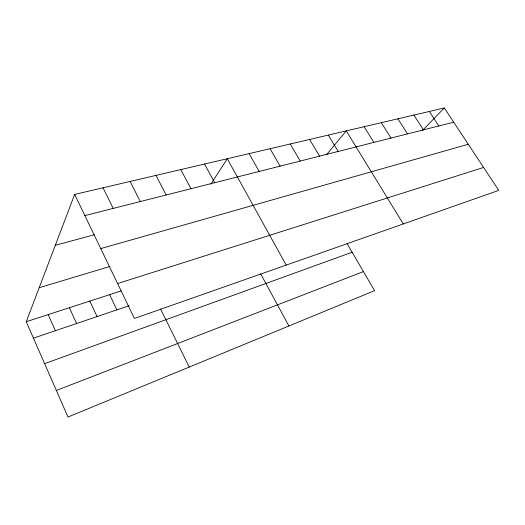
<?xml version="1.0" encoding="UTF-8"?>
<svg xmlns="http://www.w3.org/2000/svg" width="525" height="525" viewBox="0 0 525 525"><rect width="100%" height="100%" fill="white"/><g stroke="black" fill="none" stroke-linecap="round" stroke-linejoin="round"><path stroke-width="0.79" d="M347.084 243.62L374.568 290.673L67.994 417.034L26.25 321.72L74.655 194.427L444.275 107.966L498.75 190.391L134.407 318.465L74.655 194.427M210.866 184.144L227.279 158.727L286.217 265.099M326.445 154.836L346.283 130.889L403.252 223.958M422.546 130.463L444.275 107.966M56.359 390.469L363.425 271.589M44.618 363.654L352.124 252.243M33.449 338.152L129.183 305.688M26.25 321.72L121.177 290.922M117.587 283.553L483.591 167.449M39.172 287.739L110.007 266.418M100.748 248.588L468.267 144.27M55.302 245.319L94.356 234.741M84.847 215.585L453.685 122.2M429.358 111.457L438.834 125.961M413.91 115.067L423.458 129.852M397.911 118.807L407.525 133.888M381.327 122.693L391.007 138.068M364.133 126.715L373.879 142.406M328.302 135.096L338.166 151.449M309.638 139.46L319.561 156.161M290.246 143.994L300.221 161.057M270.086 148.713L280.107 166.149M249.113 153.615L259.179 171.445M204.52 164.049L214.659 182.72M260.702 273.925L288.901 325.979M180.784 169.601L190.949 188.718M155.997 175.402L166.189 194.992M130.102 181.46L140.3 201.541M103.018 187.793L113.216 208.399M160.591 309.048L189.249 367.054M109.666 294.656L116.904 309.855M89.847 301.088L97.086 316.575M69.359 307.729L76.591 323.525M48.175 314.606L55.388 330.717"/></g></svg>
